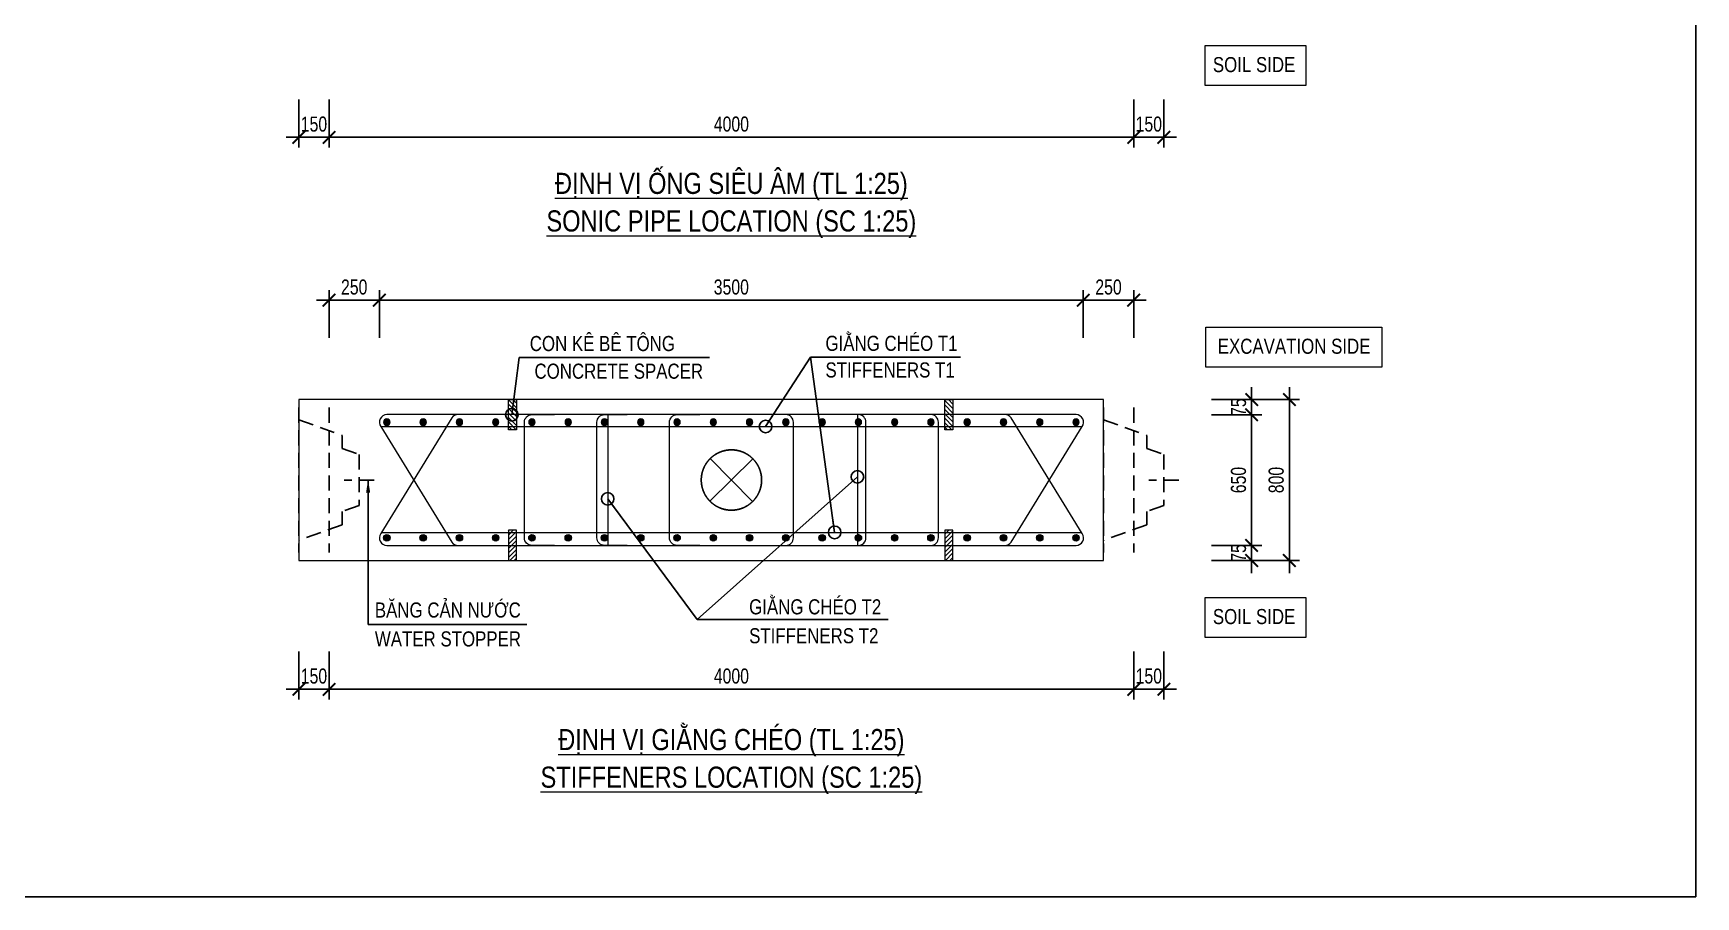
# Model space of a CAD drawing. Header units: millimetres. Extents: x 2746337 to 7547699, y -363432 to 15720.
# Drawn here: x 3524460 to 3557517, y -68024 to -50850 of the extents above; entities that cross this region are included whole.
import ezdxf
from ezdxf.enums import TextEntityAlignment as Align

# ---------------------------------------------------------------- set-up
doc = ezdxf.new("R2010")
doc.units = ezdxf.units.MM
doc.header["$LTSCALE"] = 1200
doc.header["$PDMODE"] = 3
doc.linetypes.add('CENTER', pattern=[2, 1.25, -0.25, 0.25, -0.25])
doc.linetypes.add('HIDDEN', pattern=[0.375, 0.25, -0.125])
for name, color, linetype, lineweight in [('5', 5, 'Continuous', 13), ('BOUND', 3, 'Continuous', 20), ('CWS', 8, 'HIDDEN', 9), ('ENOTE', 2, 'Continuous', 15), ('GRID', 74, 'CENTER', 15), ('K-THUOC', 1, 'Continuous', 18), ('LEADER', 8, 'Continuous', 9), ('MCT', 6, 'Continuous', 20), ('T2HI', 4, 'HIDDEN', 13), ('TEXTMA', 2, 'Continuous', 13), ('TEXTVN', 2, 'Continuous', 20), ('TIE', 4, 'Continuous', 13)]:
    doc.layers.add(name, color=color, linetype=linetype, lineweight=lineweight)
for name, color, linetype in [('CDC.04.HIDDEN', 8, 'HIDDEN'), ('CDC.11.NOTE', 8, 'Continuous'), ('MIE', 5, 'HIDDEN')]:
    doc.layers.add(name, color=color, linetype=linetype)
doc.styles.add('DB_Arial', font='arial.ttf', dxfattribs={"width": 0.8})
doc.styles.add('SMTEXT', font='arial.ttf', dxfattribs={"width": 0.75})
doc.dimstyles.new('BSV1-100', dxfattribs={"dimtxt": 300, "dimasz": 250, "dimexe": 200, "dimexo": 0, "dimgap": 108, "dimtad": 1, "dimdec": 0, "dimdsep": 46, "dimtxsty": 'SMTEXT', "dimblk": 'ARCHTICK', "dimcen": 100, "dimdle": 250, "dimclrd": 256, "dimclre": 256, "dimclrt": 1, "dimadec": 0, "dimazin": 0, "dimtfac": 1, "dimtdec": 0, "dimtix": 1, "dimtmove": 2, "dimatfit": 3, "dimfxl": 720, "dimfxlon": 1, "dimtolj": 1, "dimtzin": 0, "dimarcsym": 0})
doc.dimstyles.new('BSV25', dxfattribs={"dimtxt": 300, "dimasz": 250, "dimexe": 200, "dimexo": 0, "dimgap": 108, "dimtad": 1, "dimdec": 0, "dimlfac": 0.25, "dimdsep": 46, "dimtxsty": 'SMTEXT', "dimblk": 'ARCHTICK', "dimcen": 100, "dimdle": 250, "dimclrd": 256, "dimclre": 256, "dimclrt": 2, "dimadec": 0, "dimazin": 0, "dimtfac": 1, "dimtdec": 0, "dimtix": 1, "dimtmove": 2, "dimatfit": 3, "dimfxl": 800, "dimfxlon": 1, "dimtolj": 1, "dimtzin": 0, "dimarcsym": 0})

# ---------------------------------------------------------------- blocks, each defined once
blk = doc.blocks.new('_ArchTick')
at = {"color": 0, "linetype": 'ByBlock', "const_width": 0.15}
blk.add_lwpolyline([(-0.5, -0.5), (0.5, 0.5)], dxfattribs=at)
blk = doc.blocks.new('*D874')
at = {"layer": 'Defpoints', "color": 0, "transparency": 16777216}
for p in [(3529742, -52170), (3530342, -52170), (3530342, -52920)]:
    blk.add_point(p, dxfattribs=at)
at = {"layer": 'K-THUOC', "lineweight": -2, "transparency": 16777216}
for p, q in [((3529742, -52170), (3529742, -53120)), ((3530342, -52170), (3530342, -53120)), ((3529742, -52920), (3529492, -52920)), ((3529742, -52920), (3530342, -52920)), ((3530342, -52920), (3530592, -52920))]:
    blk.add_line(p, q, dxfattribs=at)
at = {"layer": 'K-THUOC', "lineweight": -2, "transparency": 16777216, "xscale": 250, "yscale": 250, "zscale": 250}
blk.add_blockref('_ArchTick', (3529742, -52920), dxfattribs=at)
at = {"layer": 'K-THUOC', "lineweight": -2, "transparency": 16777216, "xscale": 250, "yscale": 250, "zscale": 250, "rotation": 180}
blk.add_blockref('_ArchTick', (3530342, -52920), dxfattribs=at)
at = {"layer": 'K-THUOC', "color": 2, "transparency": 16777216, "insert": (3530042, -52658), "char_height": 300, "attachment_point": 5, "style": 'SMTEXT'}
blk.add_mtext('\\A1;150', dxfattribs=at)
blk = doc.blocks.new('*D875')
at = {"layer": 'Defpoints', "color": 0, "transparency": 16777216}
for p in [(3546342, -52170), (3546942, -52170), (3546942, -52920)]:
    blk.add_point(p, dxfattribs=at)
at = {"layer": 'K-THUOC', "lineweight": -2, "transparency": 16777216}
for p, q in [((3546342, -52170), (3546342, -53120)), ((3546942, -52170), (3546942, -53120)), ((3546342, -52920), (3546092, -52920)), ((3546342, -52920), (3546942, -52920)), ((3546942, -52920), (3547192, -52920))]:
    blk.add_line(p, q, dxfattribs=at)
at = {"layer": 'K-THUOC', "lineweight": -2, "transparency": 16777216, "xscale": 250, "yscale": 250, "zscale": 250}
blk.add_blockref('_ArchTick', (3546342, -52920), dxfattribs=at)
at = {"layer": 'K-THUOC', "lineweight": -2, "transparency": 16777216, "xscale": 250, "yscale": 250, "zscale": 250, "rotation": 180}
blk.add_blockref('_ArchTick', (3546942, -52920), dxfattribs=at)
at = {"layer": 'K-THUOC', "color": 2, "transparency": 16777216, "insert": (3546642, -52658), "char_height": 300, "attachment_point": 5, "style": 'SMTEXT'}
blk.add_mtext('\\A1;150', dxfattribs=at)
blk = doc.blocks.new('*D878')
at = {"layer": 'Defpoints', "color": 0, "transparency": 16777216}
for p in [(3530342, -52170), (3546342, -52170), (3546342, -52920)]:
    blk.add_point(p, dxfattribs=at)
at = {"layer": 'K-THUOC', "lineweight": -2, "transparency": 16777216}
for p, q in [((3530342, -52170), (3530342, -53120)), ((3546342, -52170), (3546342, -53120)), ((3530092, -52920), (3546592, -52920))]:
    blk.add_line(p, q, dxfattribs=at)
at = {"layer": 'K-THUOC', "lineweight": -2, "transparency": 16777216, "xscale": 250, "yscale": 250, "zscale": 250, "rotation": 180}
blk.add_blockref('_ArchTick', (3530342, -52920), dxfattribs=at)
at = {"layer": 'K-THUOC', "lineweight": -2, "transparency": 16777216, "xscale": 250, "yscale": 250, "zscale": 250}
blk.add_blockref('_ArchTick', (3546342, -52920), dxfattribs=at)
at = {"layer": 'K-THUOC', "color": 2, "transparency": 16777216, "insert": (3538342, -52658), "char_height": 300, "attachment_point": 5, "style": 'SMTEXT'}
blk.add_mtext('\\A1;4000', dxfattribs=at)
blk = doc.blocks.new('cws800')
at = {"layer": 'CDC.04.HIDDEN'}
for p, q in [((-600, 1440), (-600, -1440)), ((0, 1440), (0, -1440))]:
    blk.add_line(p, q, dxfattribs=at)
for points in [[(0, 1200), (-860, 888), (-860, 627), (-1200, 507), (-1200, -507), (-860, -627), (-860, -888), (0, -1200)], [(-1500, 0), (-900, 0)]]:
    blk.add_lwpolyline(points, dxfattribs=at)
blk = doc.blocks.new('*D880')
at = {"layer": 'Defpoints', "color": 0, "transparency": 16777216}
for p in [(3547937, -58136), (3549437, -58136), (3547937, -61336)]:
    blk.add_point(p, dxfattribs=at)
at = {"layer": 'K-THUOC', "lineweight": -2, "transparency": 16777216}
for p, q in [((3548637, -58136), (3549637, -58136)), ((3549437, -61586), (3549437, -57886)), ((3548637, -61336), (3549637, -61336))]:
    blk.add_line(p, q, dxfattribs=at)
at = {"layer": 'K-THUOC', "lineweight": -2, "transparency": 16777216, "xscale": 250, "yscale": 250, "zscale": 250}
for p, rotation in [((3549437, -58136), 90), ((3549437, -61336), 270)]:
    blk.add_blockref('_ArchTick', p, dxfattribs=dict(at, rotation=rotation))
at = {"layer": 'K-THUOC', "color": 2, "transparency": 16777216, "insert": (3549176, -59736), "char_height": 300, "attachment_point": 5, "rotation": 90, "style": 'SMTEXT'}
blk.add_mtext('\\A1;800', dxfattribs=at)
blk = doc.blocks.new('*D881')
at = {"layer": 'Defpoints', "color": 0, "transparency": 16777216}
for p in [(3547937, -61036), (3548687, -61036), (3547579, -61336)]:
    blk.add_point(p, dxfattribs=at)
at = {"layer": 'K-THUOC', "lineweight": -2, "transparency": 16777216}
for p, q in [((3548687, -61036), (3548687, -60786)), ((3547937, -61036), (3548887, -61036)), ((3548687, -61336), (3548687, -61036)), ((3547887, -61336), (3548887, -61336)), ((3548687, -61336), (3548687, -61586))]:
    blk.add_line(p, q, dxfattribs=at)
at = {"layer": 'K-THUOC', "lineweight": -2, "transparency": 16777216, "xscale": 250, "yscale": 250, "zscale": 250}
for p, rotation in [((3548687, -61036), 270), ((3548687, -61336), 90)]:
    blk.add_blockref('_ArchTick', p, dxfattribs=dict(at, rotation=rotation))
at = {"layer": 'K-THUOC', "color": 2, "transparency": 16777216, "insert": (3548427, -61186), "char_height": 300, "attachment_point": 5, "rotation": 90, "style": 'SMTEXT'}
blk.add_mtext('\\A1;75', dxfattribs=at)
blk = doc.blocks.new('*D882')
at = {"layer": 'Defpoints', "color": 0, "transparency": 16777216}
for p in [(3547579, -58436), (3548687, -58436), (3547579, -61036)]:
    blk.add_point(p, dxfattribs=at)
at = {"layer": 'K-THUOC', "lineweight": -2, "transparency": 16777216}
for p, q in [((3547887, -58436), (3548887, -58436)), ((3548687, -61286), (3548687, -58186)), ((3547887, -61036), (3548887, -61036))]:
    blk.add_line(p, q, dxfattribs=at)
at = {"layer": 'K-THUOC', "lineweight": -2, "transparency": 16777216, "xscale": 250, "yscale": 250, "zscale": 250}
for p, rotation in [((3548687, -58436), 90), ((3548687, -61036), 270)]:
    blk.add_blockref('_ArchTick', p, dxfattribs=dict(at, rotation=rotation))
at = {"layer": 'K-THUOC', "color": 2, "transparency": 16777216, "insert": (3548426, -59736), "char_height": 300, "attachment_point": 5, "rotation": 90, "style": 'SMTEXT'}
blk.add_mtext('\\A1;650', dxfattribs=at)
blk = doc.blocks.new('*D883')
at = {"layer": 'Defpoints', "color": 0, "transparency": 16777216}
for p in [(3547579, -58136), (3548687, -58136), (3547579, -58436)]:
    blk.add_point(p, dxfattribs=at)
at = {"layer": 'K-THUOC', "lineweight": -2, "transparency": 16777216}
for p, q in [((3547887, -58136), (3548887, -58136)), ((3548687, -58136), (3548687, -57886)), ((3548687, -58436), (3548687, -58136)), ((3547887, -58436), (3548887, -58436)), ((3548687, -58436), (3548687, -58686))]:
    blk.add_line(p, q, dxfattribs=at)
at = {"layer": 'K-THUOC', "lineweight": -2, "transparency": 16777216, "xscale": 250, "yscale": 250, "zscale": 250}
for p, rotation in [((3548687, -58136), 270), ((3548687, -58436), 90)]:
    blk.add_blockref('_ArchTick', p, dxfattribs=dict(at, rotation=rotation))
at = {"layer": 'K-THUOC', "color": 2, "transparency": 16777216, "insert": (3548427, -58286), "char_height": 300, "attachment_point": 5, "rotation": 90, "style": 'SMTEXT'}
blk.add_mtext('\\A1;75', dxfattribs=at)
blk = doc.blocks.new('*D884')
at = {"layer": 'Defpoints', "color": 0, "transparency": 16777216}
for p in [(3529742, -63148), (3530342, -63148), (3530342, -63898)]:
    blk.add_point(p, dxfattribs=at)
at = {"layer": 'K-THUOC', "lineweight": -2, "transparency": 16777216}
for p, q in [((3529742, -63148), (3529742, -64098)), ((3530342, -63148), (3530342, -64098)), ((3529742, -63898), (3529492, -63898)), ((3529742, -63898), (3530342, -63898)), ((3530342, -63898), (3530592, -63898))]:
    blk.add_line(p, q, dxfattribs=at)
at = {"layer": 'K-THUOC', "lineweight": -2, "transparency": 16777216, "xscale": 250, "yscale": 250, "zscale": 250}
blk.add_blockref('_ArchTick', (3529742, -63898), dxfattribs=at)
at = {"layer": 'K-THUOC', "lineweight": -2, "transparency": 16777216, "xscale": 250, "yscale": 250, "zscale": 250, "rotation": 180}
blk.add_blockref('_ArchTick', (3530342, -63898), dxfattribs=at)
at = {"layer": 'K-THUOC', "color": 2, "transparency": 16777216, "insert": (3530042, -63636), "char_height": 300, "attachment_point": 5, "style": 'SMTEXT'}
blk.add_mtext('\\A1;150', dxfattribs=at)
blk = doc.blocks.new('*D885')
at = {"layer": 'Defpoints', "color": 0, "transparency": 16777216}
for p in [(3546342, -63148), (3546942, -63148), (3546942, -63898)]:
    blk.add_point(p, dxfattribs=at)
at = {"layer": 'K-THUOC', "lineweight": -2, "transparency": 16777216}
for p, q in [((3546342, -63148), (3546342, -64098)), ((3546942, -63148), (3546942, -64098)), ((3546342, -63898), (3546092, -63898)), ((3546342, -63898), (3546942, -63898)), ((3546942, -63898), (3547192, -63898))]:
    blk.add_line(p, q, dxfattribs=at)
at = {"layer": 'K-THUOC', "lineweight": -2, "transparency": 16777216, "xscale": 250, "yscale": 250, "zscale": 250}
blk.add_blockref('_ArchTick', (3546342, -63898), dxfattribs=at)
at = {"layer": 'K-THUOC', "lineweight": -2, "transparency": 16777216, "xscale": 250, "yscale": 250, "zscale": 250, "rotation": 180}
blk.add_blockref('_ArchTick', (3546942, -63898), dxfattribs=at)
at = {"layer": 'K-THUOC', "color": 2, "transparency": 16777216, "insert": (3546642, -63636), "char_height": 300, "attachment_point": 5, "style": 'SMTEXT'}
blk.add_mtext('\\A1;150', dxfattribs=at)
blk = doc.blocks.new('*D886')
at = {"layer": 'Defpoints', "color": 0, "transparency": 16777216}
for p in [(3531342, -56160), (3530342, -56910), (3531342, -56910)]:
    blk.add_point(p, dxfattribs=at)
at = {"layer": 'K-THUOC', "lineweight": -2, "transparency": 16777216}
for p, q in [((3530092, -56160), (3531592, -56160)), ((3530342, -56910), (3530342, -55960)), ((3531342, -56910), (3531342, -55960))]:
    blk.add_line(p, q, dxfattribs=at)
at = {"layer": 'K-THUOC', "lineweight": -2, "transparency": 16777216, "xscale": 250, "yscale": 250, "zscale": 250, "rotation": 180}
blk.add_blockref('_ArchTick', (3530342, -56160), dxfattribs=at)
at = {"layer": 'K-THUOC', "lineweight": -2, "transparency": 16777216, "xscale": 250, "yscale": 250, "zscale": 250}
blk.add_blockref('_ArchTick', (3531342, -56160), dxfattribs=at)
at = {"layer": 'K-THUOC', "color": 2, "transparency": 16777216, "insert": (3530842, -55899), "char_height": 300, "attachment_point": 5, "style": 'SMTEXT'}
blk.add_mtext('\\A1;250', dxfattribs=at)
blk = doc.blocks.new('*D887')
at = {"layer": 'Defpoints', "color": 0, "transparency": 16777216}
for p in [(3545340, -56160), (3531342, -56910), (3545340, -56910)]:
    blk.add_point(p, dxfattribs=at)
at = {"layer": 'K-THUOC', "lineweight": -2, "transparency": 16777216}
for p, q in [((3531092, -56160), (3545590, -56160)), ((3531342, -56910), (3531342, -55960)), ((3545340, -56910), (3545340, -55960))]:
    blk.add_line(p, q, dxfattribs=at)
at = {"layer": 'K-THUOC', "lineweight": -2, "transparency": 16777216, "xscale": 250, "yscale": 250, "zscale": 250, "rotation": 180}
blk.add_blockref('_ArchTick', (3531342, -56160), dxfattribs=at)
at = {"layer": 'K-THUOC', "lineweight": -2, "transparency": 16777216, "xscale": 250, "yscale": 250, "zscale": 250}
blk.add_blockref('_ArchTick', (3545340, -56160), dxfattribs=at)
at = {"layer": 'K-THUOC', "color": 2, "transparency": 16777216, "insert": (3538341, -55899), "char_height": 300, "attachment_point": 5, "style": 'SMTEXT'}
blk.add_mtext('\\A1;3500', dxfattribs=at)
blk = doc.blocks.new('*D888')
at = {"layer": 'Defpoints', "color": 0, "transparency": 16777216}
for p in [(3530342, -63148), (3546342, -63148), (3546342, -63898)]:
    blk.add_point(p, dxfattribs=at)
at = {"layer": 'K-THUOC', "lineweight": -2, "transparency": 16777216}
for p, q in [((3530342, -63148), (3530342, -64098)), ((3546342, -63148), (3546342, -64098)), ((3530092, -63898), (3546592, -63898))]:
    blk.add_line(p, q, dxfattribs=at)
at = {"layer": 'K-THUOC', "lineweight": -2, "transparency": 16777216, "xscale": 250, "yscale": 250, "zscale": 250, "rotation": 180}
blk.add_blockref('_ArchTick', (3530342, -63898), dxfattribs=at)
at = {"layer": 'K-THUOC', "lineweight": -2, "transparency": 16777216, "xscale": 250, "yscale": 250, "zscale": 250}
blk.add_blockref('_ArchTick', (3546342, -63898), dxfattribs=at)
at = {"layer": 'K-THUOC', "color": 2, "transparency": 16777216, "insert": (3538342, -63636), "char_height": 300, "attachment_point": 5, "style": 'SMTEXT'}
blk.add_mtext('\\A1;4000', dxfattribs=at)
blk = doc.blocks.new('*D889')
at = {"layer": 'Defpoints', "color": 0, "transparency": 16777216}
for p in [(3546342, -56160), (3545340, -56910), (3546342, -56910)]:
    blk.add_point(p, dxfattribs=at)
at = {"layer": 'K-THUOC', "lineweight": -2, "transparency": 16777216}
for p, q in [((3545090, -56160), (3546592, -56160)), ((3545340, -56910), (3545340, -55960)), ((3546342, -56910), (3546342, -55960))]:
    blk.add_line(p, q, dxfattribs=at)
at = {"layer": 'K-THUOC', "lineweight": -2, "transparency": 16777216, "xscale": 250, "yscale": 250, "zscale": 250, "rotation": 180}
blk.add_blockref('_ArchTick', (3545340, -56160), dxfattribs=at)
at = {"layer": 'K-THUOC', "lineweight": -2, "transparency": 16777216, "xscale": 250, "yscale": 250, "zscale": 250}
blk.add_blockref('_ArchTick', (3546342, -56160), dxfattribs=at)
at = {"layer": 'K-THUOC', "color": 2, "transparency": 16777216, "insert": (3545841, -55899), "char_height": 300, "attachment_point": 5, "style": 'SMTEXT'}
blk.add_mtext('\\A1;250', dxfattribs=at)
blk = doc.blocks.new('mct1')
at = {"lineweight": 9}
h = blk.add_hatch(color=256, dxfattribs=at)
h.dxf.hatch_style = 1
h.paths.add_polyline_path([(-16, 0, 1), (16, 0, 1)])
blk.add_circle((0, 0), 16, dxfattribs=at)
blk = doc.blocks.new('tremie')
at = {"layer": 'MIE', "color": 74, "ltscale": 1000}
for p, q in [((424, -424), (-424, 424)), ((424, 424), (-424, -424))]:
    blk.add_line(p, q, dxfattribs=at)
at = {"layer": 'MIE', "ltscale": 500}
blk.add_circle((0, 0), 600, dxfattribs=at)
blk = doc.blocks.new('sp')
at = {"layer": '5', "lineweight": 20}
h = blk.add_hatch(dxfattribs=at)
h.set_pattern_fill('ANSI31', color=256, scale=500)
h.set_pattern_definition([(45, (0, 0), (-44.194, 44.194), [])])
h.paths.add_polyline_path([(80, 300), (-80, 300), (-80, -300), (80, -300)])
blk.add_lwpolyline([(-80, -300), (80, -300), (80, 300), (-80, 300)], close=True, dxfattribs=at)

msp = doc.modelspace()

# ---------------------------------------------------------------- linework, layer by layer
msp.add_lwpolyline([(3464000, 9128.3), (3557517.3, 9128.3), (3557517.3, -68024), (3464000, -68024)], close=True)
at = {"layer": 'BOUND'}
msp.add_lwpolyline([(3529741.8, -61335.8), (3545741.8, -61335.8), (3545741.8, -58135.8), (3529741.8, -58135.8)], close=True, dxfattribs=at)
at = {"layer": 'ENOTE'}
for points in [[(3547763.2, -51091.8), (3549763.2, -51091.8), (3549763.2, -51891.8), (3547763.2, -51891.8)], [(3547773.8, -56693.2), (3551273.8, -56693.2), (3551273.8, -57493.2), (3547773.8, -57493.2)], [(3547763.2, -62069.8), (3549763.2, -62069.8), (3549763.2, -62869.8), (3547763.2, -62869.8)]]:
    msp.add_lwpolyline(points, close=True, dxfattribs=at)
at = {"layer": 'T2HI', "color": 1, "ltscale": 1000}
for p, q in [((3535882, -58435.8), (3535882, -61035.8)), ((3540848.5, -58435.8), (3540848.5, -61035.8)), ((3531368.3, -58670.9), (3545317.8, -58670.9)), ((3531384.4, -60777.3), (3545303.4, -60777.3))]:
    msp.add_line(p, q, dxfattribs=at)
at = {"layer": 'TIE', "lineweight": 20}
for points in [[(3532903.5, -58435.8, 0.244599), (3532780.7, -58499.7), (3531368.9, -60799.7, 0.6069433), (3531491.8, -61035.8), (3545194.3, -61035.8, 0.6069433), (3545317.2, -60799.7), (3543905.4, -58499.7, 0.244599), (3543782.5, -58435.8), (3540604, -58435.8)], [(3540604, -61035.8), (3543782.5, -61035.8, 0.244599), (3543905.4, -60971.9), (3545317.2, -58671.9, 0.6069433), (3545194.3, -58435.8), (3531491.8, -58435.8, 0.6069433), (3531368.9, -58671.9), (3532780.7, -60971.9, 0.244599), (3532903.5, -61035.8)]]:
    msp.add_lwpolyline(points, format="xyb", dxfattribs=at)
at = {"layer": 'TIE'}
for points in [[(3534826.5, -61035.8), (3534376.5, -61035.8, -0.4142136), (3534226.5, -60885.8), (3534226.5, -58585.8, -0.4142136), (3534376.5, -58435.8), (3534826.5, -58435.8)], [(3536268.9, -61035.8), (3535818.9, -61035.8, -0.4142136), (3535668.9, -60885.8), (3535668.9, -58585.8, -0.4142136), (3535818.9, -58435.8), (3536268.9, -58435.8)], [(3537711.3, -61035.8), (3537261.3, -61035.8, -0.4142136), (3537111.3, -60885.8), (3537111.3, -58585.8, -0.4142136), (3537261.3, -58435.8), (3537711.3, -58435.8)], [(3538974.8, -61035.8), (3539424.8, -61035.8, 0.4142136), (3539574.8, -60885.8), (3539574.8, -58585.8, 0.4142136), (3539424.8, -58435.8), (3538974.8, -58435.8)], [(3540417.2, -61035.8), (3540867.2, -61035.8, 0.4142136), (3541017.2, -60885.8), (3541017.2, -58585.8, 0.4142136), (3540867.2, -58435.8), (3540417.2, -58435.8)], [(3542309.6, -61035.8, 0.4142136), (3542459.6, -60885.8), (3542459.6, -58585.8, 0.4142136), (3542309.6, -58435.8)]]:
    msp.add_lwpolyline(points, format="xyb", dxfattribs=at)

# ---------------------------------------------------------------- block references
at = {"layer": 'CWS', "xscale": -1}
for p in [(3529741.8, -59735.8), (3545741.8, -59735.8)]:
    msp.add_blockref('cws800', p, dxfattribs=at)
at = {"layer": 'ENOTE', "xscale": -1}
for p in [(3533987.7, -58435.8), (3542666.2, -58435.8)]:
    msp.add_blockref('sp', p, dxfattribs=at)
at = {"layer": 'ENOTE', "rotation": 180}
for p in [(3533987.7, -61035.8), (3542666.2, -61035.8)]:
    msp.add_blockref('sp', p, dxfattribs=at)
at = {"layer": 'GRID', "rotation": 269.672406155841}
msp.add_blockref('tremie', (3538343, -59735.8), dxfattribs=at)
at = {"layer": 'MCT', "xscale": -4, "yscale": 4, "zscale": 4, "rotation": 180}
for p in [(3531491.8, -58585.8), (3532213, -58585.8), (3532934.2, -58585.8), (3533655.3, -58585.8), (3534376.5, -58585.8), (3535097.7, -58585.8), (3535818.9, -58585.8), (3536540.1, -58585.8), (3537261.3, -58585.8), (3537982.5, -58585.8), (3538703.6, -58585.8), (3539424.8, -58585.8), (3540146, -58585.8), (3540867.2, -58585.8), (3541588.4, -58585.8), (3542309.6, -58585.8), (3543030.8, -58585.8), (3543751.9, -58585.8), (3544473.1, -58585.8), (3545194.3, -58585.8)]:
    msp.add_blockref('mct1', p, dxfattribs=at)
at = {"layer": 'MCT', "xscale": 4, "yscale": 4, "zscale": 4}
for p in [(3531491.8, -60885.8), (3532213, -60885.8), (3532934.2, -60885.8), (3533655.3, -60885.8), (3534376.5, -60885.8), (3535097.7, -60885.8), (3535818.9, -60885.8), (3536540.1, -60885.8), (3537261.3, -60885.8), (3537982.5, -60885.8), (3538703.6, -60885.8), (3539424.8, -60885.8), (3540146, -60885.8), (3540867.2, -60885.8), (3541588.4, -60885.8), (3542309.6, -60885.8), (3543030.8, -60885.8), (3543751.9, -60885.8), (3544473.1, -60885.8), (3545194.3, -60885.8)]:
    msp.add_blockref('mct1', p, dxfattribs=at)

# ---------------------------------------------------------------- texts
at = {"layer": 'TEXTMA', "style": 'DB_Arial', "width": 0.8}
for s, p in [('BĂNG CẢN NƯỚC', (3531253, -62470.8)), ('WATER STOPPER', (3531253, -63045.8))]:
    msp.add_text(s, height=300, rotation=360, dxfattribs=at).set_placement(p)
at = {"layer": 'TEXTVN', "style": 'DB_Arial', "width": 0.8}
for p in [(3549555.4, -51623.5), (3549555.4, -62601.5)]:
    msp.add_text('SOIL SIDE', height=300, dxfattribs=at).set_placement(p, align=Align.RIGHT)
for s, p in [('%%UĐỊNH VỊ ỐNG SIÊU ÂM (TL 1:25)', (3538341.8, -53835)), ('%%USONIC PIPE LOCATION (SC 1:25)', (3538341.8, -54635)), ('%%UĐỊNH VỊ GIẰNG CHÉO (TL 1:25)', (3538341.8, -64897.6)), ('%%USTIFFENERS LOCATION (SC 1:25)', (3538341.8, -65697.6))]:
    msp.add_text(s, height=420, rotation=360, dxfattribs=at).set_placement(p, align=Align.MIDDLE)
for s, p in [('CON KÊ BÊ TÔNG', (3534333.2, -57171)), ('GIẰNG CHÉO T1', (3540212.6, -57166.8)), (' CONCRETE SPACER', (3534333.2, -57721)), ('STIFFENERS T1', (3540212.6, -57696.8)), ('GIẰNG CHÉO T2', (3538694.9, -62407.6)), ('STIFFENERS T2', (3538694.9, -62982.6))]:
    msp.add_text(s, height=300, rotation=360, dxfattribs=at).set_placement(p)
msp.add_text('EXCAVATION SIDE', height=300, dxfattribs=at).set_placement((3548013, -57224.9))

# ---------------------------------------------------------------- dimensions: what is measured, and where the dimension line sits
at = {"layer": 'K-THUOC'}
for base, p1, p2, picture, middle in [((3530341.8, -52919.6), (3529741.8, -52169.6), (3530341.8, -52169.6), '*D874', (3530041.8, -52658.4)), ((3546341.8, -52919.6), (3530341.8, -52169.6), (3546341.8, -52169.6), '*D878', (3538341.8, -52658.4)), ((3546941.8, -52919.6), (3546341.8, -52169.6), (3546941.8, -52169.6), '*D875', (3546641.8, -52658.4)), ((3531341.8, -56159.8), (3530341.8, -56909.8), (3531341.8, -56909.8), '*D886', (3530841.8, -55898.6)), ((3545340.3, -56159.8), (3531341.8, -56909.8), (3545340.3, -56909.8), '*D887', (3538341, -55898.5)), ((3546341.8, -56159.8), (3545340.3, -56909.8), (3546341.8, -56909.8), '*D889', (3545841, -55898.6)), ((3530341.8, -63897.6), (3529741.8, -63147.6), (3530341.8, -63147.6), '*D884', (3530041.8, -63636.5)), ((3546341.8, -63897.6), (3530341.8, -63147.6), (3546341.8, -63147.6), '*D888', (3538341.8, -63636.5)), ((3546941.8, -63897.6), (3546341.8, -63147.6), (3546941.8, -63147.6), '*D885', (3546641.8, -63636.5))]:
    dim = msp.add_linear_dim(base=base, p1=p1, p2=p2, dimstyle='BSV25', dxfattribs=at)
    dim.commit()
    dim.dimension.update_dxf_attribs({"geometry": picture, "text_midpoint": middle})
for base, p1, p2, picture, middle in [((3548687.1, -58135.8), (3547579, -58435.8), (3547579, -58135.8), '*D883', (3548426.5, -58285.8)), ((3549437.1, -58135.8), (3547937.1, -61335.8), (3547937.1, -58135.8), '*D880', (3549175.9, -59735.8)), ((3548687.1, -58435.8), (3547579, -61035.8), (3547579, -58435.8), '*D882', (3548425.9, -59735.8)), ((3548687.1, -61035.8), (3547579, -61335.8), (3547937.1, -61035.8), '*D881', (3548426.5, -61185.8))]:
    dim = msp.add_linear_dim(base=base, p1=p1, p2=p2, angle=90, dimstyle='BSV25', dxfattribs=at)
    dim.commit()
    dim.dimension.update_dxf_attribs({"geometry": picture, "text_midpoint": middle})

# ---------------------------------------------------------------- leaders
at = {"layer": 'CDC.11.NOTE'}
msp.add_leader([(3531118.6, -59735.8), (3531118.6, -62611.1), (3534272, -62611.1)], dimstyle='BSV1-100', override={"dimgap": 108, "dimtad": 0}, dxfattribs=at)
at = {"layer": 'LEADER'}
for points in [[(3533977, -58437.9), (3534125.2, -57300.5), (3537905.7, -57300.5)], [(3539022.5, -58670.9), (3539913.9, -57290.9), (3542894.4, -57290.9)], [(3540395, -60777.3), (3539913.9, -57290.9), (3542894.4, -57290.9)], [(3540848.5, -59672.6), (3537658.8, -62512.8)], [(3535882, -60109.9), (3537658.8, -62512.8), (3541458.8, -62512.8)]]:
    msp.add_leader(points, dimstyle='BSV25', override={"dimldrblk": 'Origin'}, dxfattribs=at)

doc.saveas('drawing.dxf')
